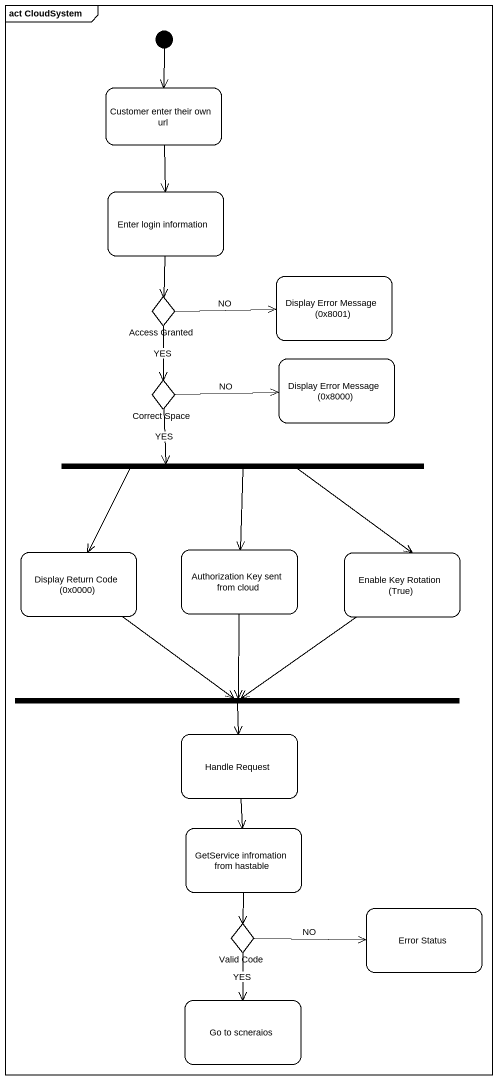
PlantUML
@startuml
mainframe act CloudSystem
hide empty description
state "Customer enter their own url" as Customer_enter_their_own_url
state "Enter login information" as Enter_login_information
state "Access Granted" as Access_Granted <<choice>>
state "Display Error Message (0x8001)" as Display_Error_Message_0x8001
state "Display Error Message (0x8000)" as Display_Error_Message_0x8000
state "Correct Space" as Correct_Space <<choice>>
state fork1 <<fork>>
state "Display Return Code (0x0000)" as Display_Return_Code_0x0000
state "Authorization Key sent from cloud" as Authorization_Key_sent_from
state "Enable Key Rotation (True)" as Enable_Key_Rotation_True
state fork2 <<join>>
state "Handle Request" as Handle_Request
state "GetService infromation from hastable" as GetService_infromation_from
state "Error Status" as Error_Status
state "Valid Code" as Valid_Code <<choice>>
state "Go to scneraios" as Go_to_scneraios
[*] --> Customer_enter_their_own_url
Customer_enter_their_own_url --> Enter_login_information
Enter_login_information --> Access_Granted
Access_Granted -right-> Display_Error_Message_0x8001 : NO
Access_Granted --> Correct_Space : YES
Correct_Space -right-> Display_Error_Message_0x8000 : NO
Correct_Space --> fork1 : YES
fork1 --> Display_Return_Code_0x0000
fork1 --> Authorization_Key_sent_from
fork1 --> Enable_Key_Rotation_True
Display_Return_Code_0x0000 --> fork2
Authorization_Key_sent_from --> fork2
Enable_Key_Rotation_True --> fork2
fork2 --> Handle_Request
Handle_Request --> GetService_infromation_from
GetService_infromation_from --> Valid_Code
Valid_Code -right-> Error_Status : NO
Valid_Code --> Go_to_scneraios : YES
@enduml
